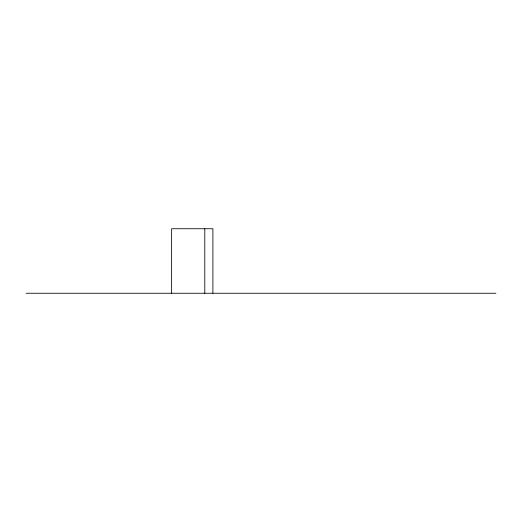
<?xml version="1.0" encoding="UTF-8"?>
<svg xmlns="http://www.w3.org/2000/svg" width="522" height="522" viewBox="0 0 522 522"><rect width="100%" height="100%" fill="white"/><g stroke="black" fill="none" stroke-linecap="round" stroke-linejoin="round"><path stroke-width="0.78" d="M26.1 293.26L495.9 293.26M212.898 293.26L212.898 228.74L171.627 228.74L171.627 293.26M204.8 228.74L204.8 293.26"/></g></svg>
